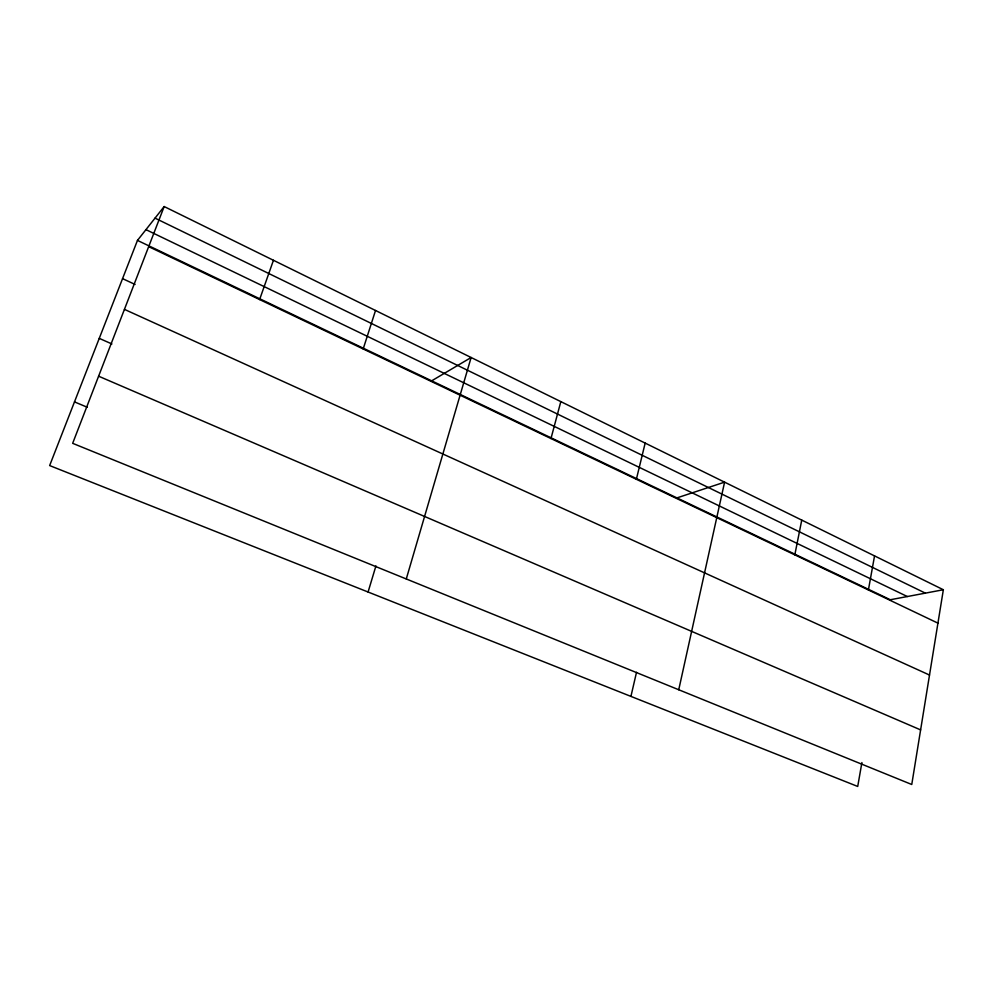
<?xml version="1.0" encoding="UTF-8"?>
<svg xmlns="http://www.w3.org/2000/svg" width="993" height="993" viewBox="0 0 993 993"><rect width="100%" height="100%" fill="white"/><g stroke="black" fill="none" stroke-linecap="round" stroke-linejoin="round"><path stroke-width="1.49" d="M943.35 589.743L911.76 784.495L72.663 443.325L164.168 206.544L943.35 589.743L890.324 599.747L137.468 240.405L49.65 465.568L857.716 786.456L861.899 762.562M868.403 589.966L874.548 555.906M794.81 554.864L801.748 520.096M678.74 689.75L724.592 482.151L676.941 497.89M630.927 696.403L636.513 672.298M636.364 479.284L645.165 443.089M550.966 438.546L560.822 401.619M406.274 578.969L471.129 357.505L431.682 380.828M368.08 592.014L375.937 565.898M363.177 348.965L375.528 310.486M259.607 299.551L273.447 260.278M137.468 240.405L164.168 206.544M74.487 401.892L87.272 407.254M98.605 376.198L920.623 729.892M99.263 338.377L111.911 343.963M124.435 309.369L929.51 675.041M122.561 278.648L135.098 284.457M148.677 246.636L937.938 623.145M145.959 229.644L907.329 596.532M155.032 218.137L925.352 593.131"/></g></svg>
